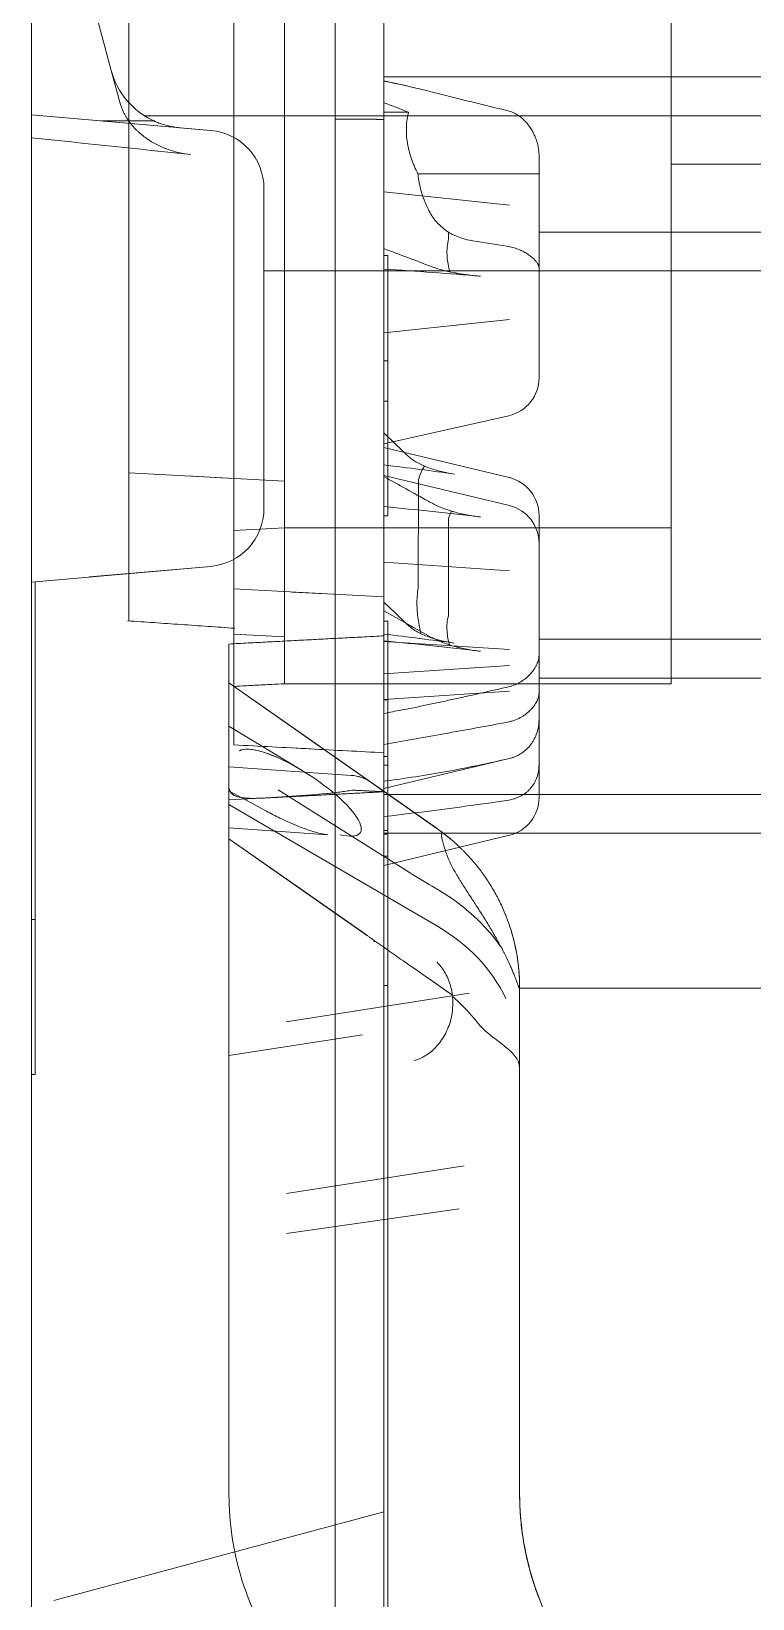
# Model space of a CAD drawing. Header units: millimetres. Extents: x 5204 to 8741, y -837 to 6136.
# Drawn here: x 6608.2 to 6645.5, y 1893.6 to 1974.4 of the extents above; entities that cross this region are included whole.
import ezdxf
from ezdxf.lldxf.tags import DXFTag

# ---------------------------------------------------------------- set-up
doc = ezdxf.new("R2010")
doc.units = ezdxf.units.MM
doc.layers.add('20', color=7, linetype='Continuous', true_color=0xffffff)
tags = doc.linetypes.add('DASHED', pattern=[25.72, 12.86, -12.86]).pattern_tags.tags
tags[6:7] = [DXFTag(74, 4), DXFTag(75, 0), DXFTag(340, '0'), DXFTag(46, 0.0), DXFTag(50, 0.0), DXFTag(44, 0.0), DXFTag(45, 0.0)]
tags[4:5] = [DXFTag(74, 4), DXFTag(75, 0), DXFTag(340, '0'), DXFTag(46, 0.0), DXFTag(50, 0.0), DXFTag(44, 0.0), DXFTag(45, 0.0)]

msp = doc.modelspace()

# ---------------------------------------------------------------- linework, layer by layer
at = {"layer": '20', "color": 0, "linetype": 'DASHED', "lineweight": 13}
for p, q in [((6621.309, 1943.294), (6621.309, 2072.762)), ((6641.244, 1943.294), (6641.244, 2072.762)), ((6626.434, 1971.608), (6626.434, 1984.25)), ((6618.696, 1940.069), (6618.696, 1982.053)), ((6613.269, 1980.484), (6613.269, 1951.606)), ((6612.369, 1972.359), (6610.294, 1980.103)), ((6623.922, 1853.028), (6623.922, 1977.271)), ((6612.806, 1970.73), (6612.369, 1972.359)), ((6678.244, 1972.028), (6626.434, 1972.028)), ((6627.607, 1971.563), (6626.434, 1971.828)), ((6626.434, 1969.838), (6626.434, 1971.608)), ((6608.244, 1970.078), (6617.505, 1969.268)), ((6617.506, 1969.268), (6611.232, 1969.816)), ((6611.862, 1969.761), (6614.559, 1969.761)), ((6678.244, 1970.028), (6614.08, 1970.028)), ((6624.38, 1969.84), (6625.976, 1969.84)), ((6626.332, 1969.838), (6626.434, 1969.838)), ((6627.707, 1970.209), (6626.434, 1970.209)), ((6626.434, 1853.028), (6626.434, 1969.838)), ((6615.883, 1969.409), (6617.506, 1969.268)), ((6634.434, 1967.97), (6634.434, 1964.928)), ((6634.434, 1967.028), (6634.434, 1967.97)), ((6641.244, 1967.528), (6667.244, 1967.528)), ((6623.922, 1966.861), (6623.922, 1856.029)), ((6626.434, 1966.843), (6626.434, 1856.029)), ((6628.19, 1967.028), (6634.434, 1967.028)), ((6634.434, 1962.21), (6634.434, 1967.028)), ((6620.244, 1965.283), (6620.244, 1966.279)), ((6626.434, 1966.093), (6632.908, 1965.411)), ((6620.244, 1950.773), (6620.244, 1965.283)), ((6620.244, 1950.773), (6620.244, 1965.283)), ((6629.766, 1964.023), (6629.767, 1963.679)), ((6634.434, 1964.028), (6667.243, 1964.028)), ((6626.634, 1962.826), (6626.634, 1962.37)), ((6620.244, 1962.028), (6678.244, 1962.028)), ((6626.634, 1962.37), (6626.634, 1955.744)), ((6634.434, 1962.393), (6634.434, 1957.805)), ((6634.434, 1960.01), (6634.434, 1962.21)), ((6634.434, 1956.63), (6634.434, 1960.01)), ((6634.434, 1956.63), (6634.434, 1960.003)), ((6626.434, 1958.838), (6632.908, 1959.52)), ((6626.634, 1957.388), (6626.434, 1957.388)), ((6634.434, 1956.63), (6634.434, 1956.509)), ((6626.634, 1955.744), (6626.634, 1955.308)), ((6626.634, 1949.388), (6626.634, 1955.308)), ((6626.434, 1953.103), (6632.875, 1954.558)), ((6632.901, 1951.362), (6626.434, 1952.914)), ((6613.269, 1951.101), (6613.269, 1951.606)), ((6613.269, 1951.606), (6621.309, 1951.185)), ((6613.269, 1951.101), (6613.269, 1944.314)), ((6618.313, 1951.342), (6616.265, 1951.449)), ((6632.903, 1949.923), (6626.434, 1951.481)), ((6628.208, 1945.693), (6628.209, 1951.197)), ((6620.244, 1949.777), (6620.244, 1950.773)), ((6618.696, 1948.636), (6621.309, 1948.773)), ((6621.309, 1948.773), (6618.696, 1948.636)), ((6618.696, 1948.636), (6621.309, 1948.773)), ((6621.309, 1948.773), (6641.244, 1948.773)), ((6624.309, 1948.773), (6638.243, 1948.773)), ((6626.634, 1949.388), (6626.434, 1949.388)), ((6629.764, 1949.253), (6629.763, 1944.258)), ((6634.434, 1949.417), (6634.434, 1949.162)), ((6634.434, 1946.774), (6634.434, 1949.162)), ((6634.434, 1948.41), (6634.434, 1944.151)), ((6634.434, 1947.711), (6634.434, 1942.776)), ((6617.505, 1946.788), (6608.244, 1945.978)), ((6611.232, 1946.24), (6617.506, 1946.788)), ((6626.434, 1946.996), (6632.915, 1946.558)), ((6634.434, 1944.093), (6634.434, 1946.774)), ((6608.444, 1945.996), (6608.444, 1928.581)), ((6626.434, 1945.216), (6618.696, 1945.621)), ((6623.438, 1945.373), (6621.692, 1945.464)), ((6626.634, 1936.536), (6626.634, 1943.974)), ((6634.434, 1939.834), (6634.434, 1944.093)), ((6621.309, 1943.145), (6618.696, 1943.282)), ((6621.309, 1943.145), (6618.696, 1943.282)), ((6678.244, 1943.028), (6634.434, 1943.028)), ((6626.434, 1942.915), (6632.915, 1942.497)), ((6618.434, 1936.162), (6618.434, 1942.011)), ((6632.915, 1941.683), (6626.434, 1941.244)), ((6618.434, 1940.783), (6620.47, 1939.358)), ((6620.47, 1939.358), (6618.434, 1940.783)), ((6618.434, 1940.783), (6620.47, 1939.358)), ((6620.47, 1939.358), (6618.434, 1940.783)), ((6618.434, 1940.783), (6620.47, 1939.358)), ((6620.47, 1939.358), (6618.434, 1940.783)), ((6618.434, 1940.783), (6620.47, 1939.358)), ((6620.47, 1939.358), (6618.434, 1940.783)), ((6629.17, 1933.266), (6618.434, 1940.783)), ((6629.17, 1933.266), (6618.434, 1940.783)), ((6618.696, 1940.596), (6621.309, 1940.733)), ((6621.309, 1940.733), (6641.244, 1940.733)), ((6624.309, 1940.733), (6638.243, 1940.733)), ((6678.244, 1941.028), (6634.434, 1941.028)), ((6626.434, 1939.925), (6632.915, 1940.343)), ((6634.434, 1940.075), (6634.434, 1935.846)), ((6634.434, 1938.884), (6634.434, 1939.834)), ((6620.47, 1939.358), (6625.762, 1935.652)), ((6620.47, 1939.358), (6625.762, 1935.652)), ((6620.47, 1939.358), (6625.762, 1935.652)), ((6620.47, 1939.358), (6625.762, 1935.652)), ((6620.892, 1939.062), (6629.173, 1933.264)), ((6618.434, 1938.549), (6622.22, 1936.258)), ((6634.434, 1938.884), (6634.434, 1936.579)), ((6621.692, 1937.424), (6623.438, 1937.333)), ((6623.438, 1937.333), (6621.692, 1937.424)), ((6626.434, 1935.326), (6632.901, 1936.878)), ((6634.434, 1935.129), (6634.434, 1936.579)), ((6634.434, 1936.571), (6634.434, 1935.129)), ((6618.434, 1936.451), (6624.751, 1936.009)), ((6618.434, 1936.162), (6618.434, 1936.137)), ((6626.634, 1936.536), (6626.434, 1936.536)), ((6626.634, 1853.028), (6626.634, 1936.536)), ((6620.371, 1934.166), (6618.434, 1935.216)), ((6618.434, 1934.906), (6618.434, 1935.216)), ((6620.974, 1935.265), (6627.747, 1931.005)), ((6623.469, 1935.007), (6621.399, 1934.899)), ((6623.469, 1935.007), (6626.434, 1935.163)), ((6626.434, 1935.028), (6678.244, 1935.028)), ((6634.434, 1935.129), (6634.434, 1934.861)), ((6618.434, 1934.743), (6618.434, 1934.926)), ((6618.434, 1934.743), (6621.399, 1934.899)), ((6618.434, 1898.966), (6618.434, 1934.743)), ((6629.17, 1928.243), (6618.434, 1934.498)), ((6618.434, 1933.306), (6623.548, 1932.948)), ((6618.434, 1932.744), (6622.107, 1930.172)), ((6625.591, 1927.732), (6618.434, 1932.744)), ((6626.634, 1933.17), (6626.434, 1933.17)), ((6626.434, 1933.028), (6629.467, 1933.028)), ((6626.434, 1931.359), (6632.903, 1932.917)), ((6629.185, 1933.255), (6629.173, 1933.264)), ((6678.244, 1933.028), (6629.467, 1933.028)), ((6618.434, 1898.966), (6618.434, 1932.445)), ((6618.434, 1931.743), (6618.434, 1898.966)), ((6626.434, 1892.33), (6626.434, 1932.162)), ((6626.434, 1932.162), (6626.434, 1892.33)), ((6626.634, 1931.849), (6626.434, 1931.849)), ((6625.595, 1927.729), (6622.106, 1930.172)), ((6630.827, 1924.783), (6621.398, 1923.297)), ((6626.634, 1925.17), (6626.434, 1925.17)), ((6633.418, 1925.028), (6678.244, 1925.028)), ((6633.434, 1919.056), (6633.434, 1925.07)), ((6625.329, 1922.621), (6618.434, 1921.556)), ((6633.434, 1920.922), (6633.434, 1920.419)), ((6633.434, 1920.419), (6633.434, 1911.027)), ((6633.434, 1919.056), (6633.434, 1900.267)), ((6621.399, 1914.454), (6630.564, 1915.874)), ((6621.404, 1912.377), (6630.314, 1913.654)), ((6633.434, 1911.027), (6633.434, 1898.923)), ((6633.434, 1898.931), (6633.434, 1900.267)), ((6609.4, 1893.464), (6626.434, 1898.028))]:
    msp.add_line(p, q, dxfattribs=at)
at = {"layer": '20', "color": 0, "linetype": 'Continuous', "lineweight": 18}
for p, q in [((6608.244, 1979.658), (6608.244, 1928.581)), ((6608.244, 1928.581), (6608.244, 1920.581)), ((6608.444, 1928.581), (6608.244, 1928.581)), ((6608.444, 1920.581), (6608.444, 1928.581)), ((6608.244, 1920.581), (6608.444, 1920.581)), ((6608.244, 1920.581), (6608.244, 1888.028))]:
    msp.add_line(p, q, dxfattribs=at)
at = {"layer": '20', "color": 0, "linetype": 'DASHED', "lineweight": 13}
for centre, radius, start, end in [((6616.233, 1973.394), 4, 195, 245.26102), ((6617.244, 1966.279), 3, 0, 85), ((6632.434, 1956.509), 2, 282.95158, 0), ((6632.434, 1949.417), 2, 0, 76.41191), ((6617.244, 1949.777), 3, 275, 0), ((6632.434, 1947.979), 2, 0, 76.4061), ((6632.434, 1938.823), 2, 283.52288, 300.57663), ((6632.434, 1934.861), 2, 283.5902, 0), ((6633.434, 1898.966), 15, 180, 208)]:
    msp.add_arc(centre, radius, start, end, dxfattribs=at)
at = {"layer": '20', "color": 0, "linetype": 'DASHED', "lineweight": 13, "extrusion": (0, 1.27484e-06, 1)}
for start, end in [(55, 86.37674), (55, 86.07901), (55, 86.07915), (55.00023, 86.07918)]:
    msp.add_arc((6624.615, 1934.014, 0.003), 2, start, end, dxfattribs=at)
at = {"layer": '20', "color": 0, "linetype": 'DASHED', "lineweight": 13}
for centre, major_axis, ratio, start_param, end_param in [((6574.349, 1969.028), (-167.774, 16.906), 0.019737, 4.460571, 4.510951), ((6643.055, 1966.028), (-22.684, 1.406), 0.165076, 1.021957, 1.111048), ((6623.248, 1964.001), (-23.037, -1.352), 0.06008, 1.706023, 1.714794), ((6623.249, 1960.93), (-23.035, 1.352), 0.060074, 4.353424, 4.577178), ((6623.247, 1956.484), (-23.042, -1.352), 0.06009, 1.706049, 1.714819), ((6617.577, 1950.926), (-23.034, 1.94), 0.085566, 4.146555, 4.324935), ((6623.249, 1948.134), (-23.034, 1.985), 0.087479, 4.357604, 4.581189), ((6623.25, 1945.653), (-23.03, -1.94), 0.08555, 1.702301, 1.711074), ((6617.577, 1942.203), (-23.034, 1.94), 0.085566, 4.146632, 4.324935), ((6623.249, 1941.206), (-23.034, 1.985), 0.087479, 4.357691, 4.581189), ((6623.252, 1941.633), (-23.024, -1.984), 0.087441, 1.701933, 1.710709), ((6636.65, 1939.028), (-22.683, -3.515), 0.084201, 5.122102, 5.16647), ((6622.052, 1935.116), (-3.162, 2.065), 0.279923, 4.840864, 6.16324), ((6622.052, 1935.116), (-3.162, 2.065), 0.279923, 2.470981, 6.163241), ((6634.884, 1937.028), (-22.683, -3.49), 0.086139, 4.936916, 5.080839), ((6623.247, 1938.676), (-23.039, -1.94), 0.085581, 1.702353, 1.711123), ((6634.884, 1937.028), (-22.683, -3.49), 0.086139, 1.175839, 1.464707), ((6623.248, 1934.706), (-23.037, -1.985), 0.087488, 1.702012, 1.710784), ((6632.425, 1934.108), (-13.119, 7.215), 0.337266, 1.396036, 1.502449), ((6623.434, 1921.427), (10, 0), 0.832116, 0.379, 0.959931)]:
    msp.add_ellipse(centre, major_axis=major_axis, ratio=ratio, start_param=start_param, end_param=end_param, dxfattribs=at)
for points, knots in [([(6632.819, 1970.281), (6632.542, 1970.348), (6632.266, 1970.414), (6631.716, 1970.549), (6631.443, 1970.616), (6630.898, 1970.751), (6630.627, 1970.819), (6630.089, 1970.955), (6629.821, 1971.022), (6629.288, 1971.156), (6629.023, 1971.223), (6628.497, 1971.353), (6628.236, 1971.416), (6627.716, 1971.539), (6627.458, 1971.598), (6626.944, 1971.708), (6626.689, 1971.76), (6626.434, 1971.806)], [0, 0, 0, 0, 0.125, 0.125, 0.25, 0.25, 0.375, 0.375, 0.5, 0.5, 0.625, 0.625, 0.75, 0.75, 0.875, 0.875, 1, 1, 1, 1]), ([(6616.475, 1968.022), (6616.257, 1968.046), (6616.044, 1968.082), (6615.627, 1968.18), (6615.423, 1968.241), (6615.174, 1968.334), (6615.125, 1968.353), (6615.051, 1968.384), (6615.026, 1968.394), (6614.978, 1968.415), (6614.857, 1968.468), (6614.74, 1968.525), (6614.465, 1968.671), (6614.292, 1968.778), (6614.047, 1968.957), (6613.967, 1969.019), (6613.871, 1969.1), (6613.852, 1969.116), (6613.814, 1969.149), (6613.759, 1969.199), (6613.705, 1969.251), (6613.53, 1969.424), (6613.404, 1969.57), (6613.236, 1969.801), (6613.184, 1969.88), (6613.111, 1970.001), (6613.087, 1970.042), (6613.042, 1970.125), (6613.021, 1970.167), (6612.918, 1970.379), (6612.853, 1970.552), (6612.806, 1970.73)], [0, 0, 0, 0, 0.125, 0.125, 0.25, 0.25, 0.28125, 0.28125, 0.296875, 0.296875, 0.3125, 0.375, 0.375, 0.5, 0.5, 0.5625, 0.5625, 0.578125, 0.578125, 0.59375, 0.625, 0.625, 0.75, 0.75, 0.8125, 0.8125, 0.84375, 0.84375, 0.875, 0.875, 1, 1, 1, 1]), ([(6614.459, 1969.809), (6614.436, 1969.82), (6614.414, 1969.832), (6614.344, 1969.868), (6614.3, 1969.892), (6614.243, 1969.924), (6614.226, 1969.934), (6614.193, 1969.953), (6614.178, 1969.962), (6614.138, 1969.986), (6614.117, 1969.999), (6614.087, 1970.018), (6614.078, 1970.024), (6614.073, 1970.027), (6614.073, 1970.028), (6614.072, 1970.028), (6614.072, 1970.028), (6614.072, 1970.028)], [0, 0, 0, 0, 0.088846, 0.088846, 0.299133, 0.299133, 0.404276, 0.404276, 0.509419, 0.509419, 0.719706, 0.719706, 0.929993, 0.929993, 0.982565, 0.982565, 1, 1, 1, 1]), ([(6614.467, 1969.805), (6614.473, 1969.802), (6614.479, 1969.799), (6614.5, 1969.789), (6614.543, 1969.768), (6614.589, 1969.747), (6614.684, 1969.705), (6614.753, 1969.677), (6614.845, 1969.642), (6614.864, 1969.636), (6614.902, 1969.622), (6614.922, 1969.615), (6614.981, 1969.595), (6615.021, 1969.582), (6615.145, 1969.544), (6615.23, 1969.521), (6615.363, 1969.49), (6615.409, 1969.48), (6615.501, 1969.461), (6615.548, 1969.453), (6615.69, 1969.43), (6615.786, 1969.418), (6615.884, 1969.409)], [0, 0, 0, 0, 0.019232, 0.019232, 0.061874, 0.147158, 0.147158, 0.317726, 0.317726, 0.360368, 0.360368, 0.403011, 0.403011, 0.488295, 0.488295, 0.658863, 0.658863, 0.744147, 0.744147, 0.829432, 0.829432, 1, 1, 1, 1]), ([(6624.38, 1969.84), (6624.349, 1969.84), (6624.318, 1969.84), (6624.274, 1969.84), (6624.259, 1969.84), (6624.23, 1969.84), (6624.216, 1969.84), (6624.174, 1969.841), (6624.147, 1969.841), (6624.11, 1969.842), (6624.098, 1969.842), (6624.075, 1969.843), (6624.064, 1969.843), (6624.033, 1969.844), (6624.014, 1969.845), (6623.989, 1969.847), (6623.982, 1969.848), (6623.968, 1969.849), (6623.961, 1969.85), (6623.945, 1969.852), (6623.936, 1969.854), (6623.928, 1969.857), (6623.925, 1969.858), (6623.922, 1969.86), (6623.922, 1969.861), (6623.922, 1969.862)], [0, 0, 0, 0, 0.125, 0.125, 0.1875, 0.1875, 0.25, 0.25, 0.375, 0.375, 0.4375, 0.4375, 0.5, 0.5, 0.625, 0.625, 0.6875, 0.6875, 0.75, 0.75, 0.875, 0.875, 0.9375, 0.9375, 1, 1, 1, 1]), ([(6626.434, 1969.843), (6626.434, 1969.842), (6626.431, 1969.841), (6626.423, 1969.84), (6626.419, 1969.84), (6626.411, 1969.839), (6626.406, 1969.839), (6626.389, 1969.838), (6626.375, 1969.838), (6626.35, 1969.838), (6626.342, 1969.838), (6626.323, 1969.838), (6626.313, 1969.838), (6626.281, 1969.838), (6626.259, 1969.838), (6626.221, 1969.839), (6626.208, 1969.839), (6626.182, 1969.839), (6626.168, 1969.839), (6626.127, 1969.839), (6626.098, 1969.839), (6626.053, 1969.84), (6626.038, 1969.84), (6626.007, 1969.84), (6625.992, 1969.84), (6625.976, 1969.84)], [0, 0, 0, 0, 0.125, 0.125, 0.1875, 0.1875, 0.25, 0.25, 0.375, 0.375, 0.4375, 0.4375, 0.5, 0.5, 0.625, 0.625, 0.6875, 0.6875, 0.75, 0.75, 0.875, 0.875, 0.9375, 0.9375, 1, 1, 1, 1]), ([(6627.707, 1970.209), (6627.674, 1970.092), (6627.648, 1969.97), (6627.61, 1969.72), (6627.597, 1969.59), (6627.591, 1969.423), (6627.59, 1969.389), (6627.589, 1969.321), (6627.589, 1969.287), (6627.59, 1969.185), (6627.593, 1969.116), (6627.606, 1968.91), (6627.621, 1968.772), (6627.655, 1968.564), (6627.668, 1968.494), (6627.69, 1968.389), (6627.698, 1968.354), (6627.714, 1968.284), (6627.722, 1968.249), (6627.766, 1968.076), (6627.807, 1967.94), (6627.877, 1967.738), (6627.902, 1967.671), (6627.953, 1967.539), (6627.98, 1967.473), (6628.065, 1967.277), (6628.126, 1967.151), (6628.19, 1967.028)], [0, 0, 0, 0, 0.125, 0.125, 0.25, 0.25, 0.28125, 0.28125, 0.3125, 0.3125, 0.375, 0.375, 0.5, 0.5, 0.5625, 0.5625, 0.59375, 0.59375, 0.625, 0.625, 0.75, 0.75, 0.8125, 0.8125, 0.875, 0.875, 1, 1, 1, 1]), ([(6633.721, 1969.74), (6633.661, 1969.804), (6633.598, 1969.865), (6633.463, 1969.976), (6633.392, 1970.028), (6633.279, 1970.097), (6633.24, 1970.119), (6633.16, 1970.16), (6633.119, 1970.179), (6632.995, 1970.231), (6632.909, 1970.26), (6632.819, 1970.281)], [0, 0, 0, 0, 0.25, 0.25, 0.5, 0.5, 0.625, 0.625, 0.75, 0.75, 1, 1, 1, 1]), ([(6634.434, 1967.97), (6634.434, 1968.054), (6634.43, 1968.137), (6634.412, 1968.302), (6634.399, 1968.383), (6634.365, 1968.545), (6634.344, 1968.624), (6634.294, 1968.783), (6634.266, 1968.86), (6634.204, 1969.01), (6634.169, 1969.083), (6634.095, 1969.225), (6634.054, 1969.295), (6633.968, 1969.43), (6633.922, 1969.495), (6633.825, 1969.621), (6633.775, 1969.682), (6633.721, 1969.74)], [0, 0, 0, 0, 0.125, 0.125, 0.25, 0.25, 0.375, 0.375, 0.5, 0.5, 0.625, 0.625, 0.75, 0.75, 0.875, 0.875, 1, 1, 1, 1]), ([(6628.19, 1967.028), (6628.196, 1966.95), (6628.205, 1966.872), (6628.221, 1966.754), (6628.227, 1966.714), (6628.24, 1966.635), (6628.248, 1966.595), (6628.286, 1966.397), (6628.325, 1966.24), (6628.393, 1966.008), (6628.418, 1965.931), (6628.458, 1965.817), (6628.472, 1965.778), (6628.5, 1965.702), (6628.515, 1965.664), (6628.59, 1965.476), (6628.655, 1965.329), (6628.726, 1965.187)], [0, 0, 0, 0, 0.125, 0.125, 0.1875, 0.1875, 0.25, 0.25, 0.5, 0.5, 0.625, 0.625, 0.6875, 0.6875, 0.75, 0.75, 1, 1, 1, 1]), ([(6631.023, 1963.567), (6630.898, 1963.588), (6630.777, 1963.613), (6630.538, 1963.676), (6630.421, 1963.714), (6630.249, 1963.779), (6630.192, 1963.802), (6630.108, 1963.839), (6630.08, 1963.852), (6630.025, 1963.879), (6629.998, 1963.892), (6629.862, 1963.962), (6629.759, 1964.024), (6629.562, 1964.16), (6629.468, 1964.234), (6629.334, 1964.355), (6629.29, 1964.397), (6629.227, 1964.462), (6629.206, 1964.484), (6629.165, 1964.529), (6629.065, 1964.643), (6628.975, 1964.765), (6628.842, 1964.969), (6628.782, 1965.075), (6628.726, 1965.187)], [0, 0, 0, 0, 0.125, 0.125, 0.25, 0.25, 0.3125, 0.3125, 0.34375, 0.34375, 0.375, 0.375, 0.5, 0.5, 0.625, 0.625, 0.6875, 0.6875, 0.71875, 0.71875, 0.75, 0.875, 0.875, 1, 1, 1, 1]), ([(6629.837, 1961.972), (6629.828, 1962.005), (6629.818, 1962.037), (6629.774, 1962.201), (6629.746, 1962.335), (6629.705, 1962.598), (6629.693, 1962.727), (6629.683, 1962.984), (6629.686, 1963.112), (6629.709, 1963.389), (6629.733, 1963.538), (6629.767, 1963.679)], [0, 0, 0, 0, 0.054818, 0.054818, 0.276455, 0.276455, 0.498092, 0.498092, 0.719728, 0.719728, 1, 1, 1, 1]), ([(6632.782, 1963.296), (6632.884, 1963.282), (6632.983, 1963.261), (6633.176, 1963.208), (6633.27, 1963.177), (6633.36, 1963.141)], [0, 0, 0, 0, 0.5, 0.5, 1, 1, 1, 1]), ([(6633.36, 1963.141), (6633.442, 1963.109), (6633.52, 1963.074), (6633.667, 1962.999), (6633.736, 1962.959), (6633.835, 1962.896), (6633.867, 1962.875), (6633.929, 1962.832), (6633.958, 1962.811), (6634.043, 1962.745), (6634.095, 1962.702), (6634.165, 1962.637), (6634.187, 1962.616), (6634.229, 1962.573), (6634.248, 1962.552), (6634.303, 1962.489), (6634.334, 1962.448), (6634.383, 1962.372), (6634.402, 1962.336), (6634.418, 1962.294), (6634.421, 1962.286), (6634.426, 1962.27), (6634.428, 1962.262), (6634.433, 1962.238), (6634.434, 1962.224), (6634.434, 1962.21)], [0, 0, 0, 0, 0.125, 0.125, 0.25, 0.25, 0.3125, 0.3125, 0.375, 0.375, 0.5, 0.5, 0.5625, 0.5625, 0.625, 0.625, 0.75, 0.75, 0.875, 0.875, 0.90625, 0.90625, 0.9375, 0.9375, 1, 1, 1, 1]), ([(6628.892, 1962.243), (6628.975, 1962.211), (6629.061, 1962.181), (6629.241, 1962.124), (6629.333, 1962.097), (6629.621, 1962.019), (6629.825, 1961.972), (6630.095, 1961.921), (6630.149, 1961.911), (6630.259, 1961.892), (6630.426, 1961.864), (6630.596, 1961.839), (6630.94, 1961.794), (6631.176, 1961.77), (6631.417, 1961.75)], [0, 0, 0, 0, 0.125, 0.125, 0.25, 0.25, 0.5, 0.5, 0.5625, 0.5625, 0.625, 0.75, 0.75, 1, 1, 1, 1]), ([(6627.651, 1952.498), (6627.543, 1952.602), (6627.434, 1952.706), (6627.029, 1953.095), (6626.732, 1953.38), (6626.434, 1953.665)], [0, 0, 0, 0, 0.266848, 0.266848, 1, 1, 1, 1]), ([(6627.651, 1952.498), (6627.712, 1952.44), (6627.779, 1952.384), (6627.925, 1952.276), (6628.003, 1952.225), (6628.172, 1952.126), (6628.261, 1952.078), (6628.38, 1952.022), (6628.404, 1952.01), (6628.453, 1951.988), (6628.478, 1951.977), (6628.554, 1951.945), (6628.605, 1951.924), (6628.761, 1951.864), (6628.868, 1951.826), (6629.091, 1951.756), (6629.206, 1951.724), (6629.383, 1951.679), (6629.443, 1951.665), (6629.564, 1951.638), (6629.626, 1951.625), (6629.812, 1951.589), (6629.938, 1951.568), (6630.067, 1951.55)], [0, 0, 0, 0, 0.125, 0.125, 0.25, 0.25, 0.375, 0.375, 0.40625, 0.40625, 0.4375, 0.4375, 0.5, 0.5, 0.625, 0.625, 0.75, 0.75, 0.8125, 0.8125, 0.875, 0.875, 1, 1, 1, 1]), ([(6628.529, 1951.955), (6628.505, 1951.926), (6628.482, 1951.894), (6628.377, 1951.733), (6628.308, 1951.576), (6628.239, 1951.331), (6628.223, 1951.265), (6628.209, 1951.197)], [0, 0, 0, 0, 0.170597, 0.170597, 0.79234, 0.79234, 1, 1, 1, 1]), ([(6628.888, 1950.055), (6628.834, 1950.085), (6628.78, 1950.114), (6627.962, 1950.568), (6627.198, 1950.992), (6626.434, 1951.416)], [0, 0, 0, 0, 0.065701, 0.065701, 1, 1, 1, 1]), ([(6631.413, 1949.334), (6631.172, 1949.363), (6630.937, 1949.399), (6630.479, 1949.486), (6630.256, 1949.537), (6629.986, 1949.613), (6629.933, 1949.628), (6629.827, 1949.661), (6629.671, 1949.71), (6629.522, 1949.765), (6629.234, 1949.879), (6629.054, 1949.962), (6628.888, 1950.055)], [0, 0, 0, 0, 0.25, 0.25, 0.5, 0.5, 0.5625, 0.5625, 0.625, 0.75, 0.75, 1, 1, 1, 1]), ([(6629.764, 1949.253), (6629.804, 1949.391), (6629.859, 1949.516), (6629.926, 1949.626), (6629.928, 1949.628), (6629.929, 1949.63)], [0, 0, 0, 0, 0.984399, 0.984399, 1, 1, 1, 1]), ([(6628.208, 1945.693), (6628.179, 1945.544), (6628.158, 1945.384), (6628.139, 1945.095), (6628.135, 1944.973), (6628.137, 1944.723), (6628.142, 1944.595), (6628.162, 1944.333), (6628.176, 1944.199), (6628.214, 1943.924), (6628.238, 1943.783), (6628.286, 1943.535), (6628.31, 1943.427), (6628.336, 1943.319)], [0, 0, 0, 0, 0.239528, 0.239528, 0.398803, 0.398803, 0.558077, 0.558077, 0.717352, 0.717352, 0.876627, 0.876627, 1, 1, 1, 1]), ([(6613.269, 1944.71), (6613.269, 1944.662), (6613.269, 1944.616), (6613.269, 1944.561), (6613.269, 1944.55), (6613.269, 1944.54)], [0, 0, 0, 0, 0.804668, 0.804668, 1, 1, 1, 1]), ([(6627.649, 1943.775), (6627.517, 1943.903), (6627.384, 1944.03), (6626.979, 1944.419), (6626.706, 1944.68), (6626.434, 1944.941)], [0, 0, 0, 0, 0.328052, 0.328052, 1, 1, 1, 1]), ([(6613.269, 1943.976), (6613.269, 1943.976), (6613.269, 1943.977), (6613.269, 1943.982), (6613.269, 1943.998), (6613.269, 1944.032), (6613.269, 1944.039), (6613.269, 1944.056), (6613.269, 1944.064), (6613.269, 1944.093), (6613.269, 1944.114), (6613.269, 1944.187), (6613.269, 1944.245), (6613.269, 1944.314)], [0, 0, 0, 0, 0.065013, 0.065013, 0.376675, 0.376675, 0.454591, 0.454591, 0.532507, 0.532507, 0.688338, 0.688338, 1, 1, 1, 1]), ([(6629.815, 1942.736), (6629.81, 1942.756), (6629.804, 1942.775), (6629.765, 1942.92), (6629.738, 1943.047), (6629.699, 1943.291), (6629.688, 1943.41), (6629.679, 1943.642), (6629.682, 1943.757), (6629.705, 1944.005), (6629.729, 1944.136), (6629.763, 1944.258)], [0, 0, 0, 0, 0.03535, 0.03535, 0.260411, 0.260411, 0.485471, 0.485471, 0.710532, 0.710532, 1, 1, 1, 1]), ([(6621.309, 1940.733), (6621.309, 1940.733), (6621.309, 1940.791), (6621.309, 1940.963), (6621.309, 1941.035), (6621.309, 1941.204), (6621.309, 1941.302), (6621.309, 1941.523), (6621.309, 1941.646), (6621.309, 1941.919), (6621.309, 1942.067), (6621.309, 1942.541), (6621.309, 1942.897), (6621.309, 1943.294)], [0, 0, 0, 0, 0.25, 0.25, 0.375, 0.375, 0.5, 0.5, 0.625, 0.625, 0.75, 0.75, 1, 1, 1, 1]), ([(6630.065, 1942.827), (6629.936, 1942.845), (6629.811, 1942.866), (6629.565, 1942.913), (6629.445, 1942.94), (6629.21, 1942.999), (6629.095, 1943.031), (6628.927, 1943.084), (6628.872, 1943.102), (6628.79, 1943.131), (6628.763, 1943.14), (6628.71, 1943.16), (6628.578, 1943.21), (6628.355, 1943.305), (6628.175, 1943.4), (6628.006, 1943.499), (6627.926, 1943.551), (6627.778, 1943.66), (6627.71, 1943.717), (6627.649, 1943.775)], [0, 0, 0, 0, 0.125, 0.125, 0.25, 0.25, 0.375, 0.375, 0.4375, 0.4375, 0.46875, 0.46875, 0.5, 0.625, 0.75, 0.75, 0.875, 0.875, 1, 1, 1, 1]), ([(6628.886, 1943.127), (6628.969, 1943.081), (6629.055, 1943.037), (6629.234, 1942.953), (6629.327, 1942.913), (6629.615, 1942.799), (6629.819, 1942.731), (6630.089, 1942.656), (6630.143, 1942.641), (6630.253, 1942.613), (6630.42, 1942.572), (6630.59, 1942.536), (6630.935, 1942.471), (6631.17, 1942.435), (6631.411, 1942.406)], [0, 0, 0, 0, 0.125, 0.125, 0.25, 0.25, 0.5, 0.5, 0.5625, 0.5625, 0.625, 0.75, 0.75, 1, 1, 1, 1]), ([(6641.244, 1943.294), (6641.244, 1942.897), (6641.244, 1942.541), (6641.244, 1942.067), (6641.244, 1941.919), (6641.244, 1941.646), (6641.244, 1941.523), (6641.244, 1941.302), (6641.244, 1941.204), (6641.244, 1941.035), (6641.244, 1940.963), (6641.244, 1940.791), (6641.244, 1940.733), (6641.244, 1940.733)], [0, 0, 0, 0, 0.250105, 0.250105, 0.375158, 0.375158, 0.500211, 0.500211, 0.625263, 0.625263, 0.750316, 0.750316, 1, 1, 1, 1]), ([(6618.434, 1942.783), (6618.434, 1942.783), (6618.434, 1942.717), (6618.434, 1942.456), (6618.434, 1942.261), (6618.434, 1942.011)], [0, 0, 0, 0, 0.5, 0.5, 1, 1, 1, 1]), ([(6632.872, 1940.579), (6632.985, 1940.605), (6633.093, 1940.64), (6633.25, 1940.705), (6633.301, 1940.729), (6633.377, 1940.767), (6633.401, 1940.78), (6633.451, 1940.808), (6633.475, 1940.822), (6633.595, 1940.895), (6633.684, 1940.959), (6633.809, 1941.063), (6633.848, 1941.098), (6633.906, 1941.153), (6633.925, 1941.172), (6633.962, 1941.21), (6633.98, 1941.229), (6634.067, 1941.325), (6634.129, 1941.404), (6634.209, 1941.524), (6634.234, 1941.564), (6634.269, 1941.625), (6634.28, 1941.645), (6634.301, 1941.686), (6634.311, 1941.706), (6634.358, 1941.808), (6634.386, 1941.887), (6634.424, 1942.04), (6634.434, 1942.114), (6634.434, 1942.186)], [0, 0, 0, 0, 0.125, 0.125, 0.1875, 0.1875, 0.21875, 0.21875, 0.25, 0.25, 0.375, 0.375, 0.4375, 0.4375, 0.46875, 0.46875, 0.5, 0.5, 0.625, 0.625, 0.6875, 0.6875, 0.71875, 0.71875, 0.75, 0.75, 0.875, 0.875, 1, 1, 1, 1]), ([(6618.696, 1940.596), (6619.106, 1940.618), (6619.516, 1940.639), (6620.387, 1940.685), (6620.848, 1940.709), (6621.309, 1940.733)], [0, 0, 0, 0, 0.471005, 0.471005, 1, 1, 1, 1]), ([(6618.696, 1937.581), (6618.696, 1937.581), (6618.696, 1937.595), (6618.696, 1937.651), (6618.696, 1937.692), (6618.696, 1937.802), (6618.696, 1937.87), (6618.696, 1938.035), (6618.696, 1938.13), (6618.696, 1938.345), (6618.696, 1938.464), (6618.696, 1938.66), (6618.696, 1938.763), (6618.696, 1938.873), (6618.696, 1938.947), (6618.696, 1938.985), (6618.696, 1939.179), (6618.696, 1939.508), (6618.696, 1939.875), (6618.696, 1940.069)], [0, 0, 0, 0, 0.125, 0.125, 0.25, 0.25, 0.375, 0.375, 0.5, 0.5, 0.625, 0.625, 0.6875, 0.71875, 0.71875, 0.75, 0.75, 0.875, 1, 1, 1, 1]), ([(6627.343, 1939.38), (6627.807, 1939.469), (6628.27, 1939.562), (6629.194, 1939.755), (6629.655, 1939.854), (6630.576, 1940.057), (6631.036, 1940.16), (6631.954, 1940.369), (6632.413, 1940.474), (6632.872, 1940.579)], [0, 0, 0, 0, 0.25, 0.25, 0.5, 0.5, 0.75, 0.75, 1, 1, 1, 1]), ([(6634.434, 1940.264), (6634.434, 1940.196), (6634.425, 1940.125), (6634.396, 1940.015), (6634.384, 1939.977), (6634.363, 1939.92), (6634.355, 1939.901), (6634.338, 1939.862), (6634.329, 1939.843), (6634.281, 1939.746), (6634.234, 1939.668), (6634.15, 1939.553), (6634.12, 1939.515), (6634.071, 1939.459), (6634.054, 1939.44), (6634.02, 1939.403), (6634.002, 1939.385), (6633.912, 1939.294), (6633.833, 1939.226), (6633.725, 1939.146), (6633.703, 1939.13), (6633.658, 1939.099), (6633.635, 1939.084), (6633.566, 1939.039), (6633.518, 1939.012), (6633.372, 1938.933), (6633.271, 1938.887), (6633.138, 1938.84), (6633.111, 1938.831), (6633.056, 1938.814), (6633.029, 1938.805), (6632.946, 1938.783), (6632.89, 1938.77), (6632.833, 1938.759)], [0, 0, 0, 0, 0.125, 0.125, 0.1875, 0.1875, 0.21875, 0.21875, 0.25, 0.25, 0.375, 0.375, 0.4375, 0.4375, 0.46875, 0.46875, 0.5, 0.5, 0.625, 0.625, 0.65625, 0.65625, 0.6875, 0.6875, 0.75, 0.75, 0.875, 0.875, 0.90625, 0.90625, 0.9375, 0.9375, 1, 1, 1, 1]), ([(6632.833, 1938.759), (6632.286, 1938.656), (6631.738, 1938.553), (6630.641, 1938.351), (6630.091, 1938.252), (6629.541, 1938.156)], [0, 0, 0, 0, 0.5, 0.5, 1, 1, 1, 1]), ([(6634.434, 1938.884), (6634.434, 1938.766), (6634.425, 1938.65), (6634.397, 1938.478), (6634.386, 1938.422), (6634.365, 1938.338), (6634.358, 1938.31), (6634.342, 1938.254), (6634.333, 1938.226), (6634.288, 1938.089), (6634.243, 1937.985), (6634.165, 1937.835), (6634.137, 1937.786), (6634.091, 1937.714), (6634.076, 1937.691), (6634.044, 1937.645), (6634.027, 1937.622), (6633.942, 1937.51), (6633.867, 1937.427), (6633.745, 1937.313), (6633.703, 1937.277), (6633.637, 1937.225), (6633.614, 1937.208), (6633.569, 1937.176), (6633.545, 1937.16), (6633.427, 1937.083), (6633.327, 1937.03), (6633.119, 1936.942), (6633.01, 1936.906), (6632.896, 1936.88)], [0, 0, 0, 0, 0.125, 0.125, 0.1875, 0.1875, 0.21875, 0.21875, 0.25, 0.25, 0.375, 0.375, 0.4375, 0.4375, 0.46875, 0.46875, 0.5, 0.5, 0.625, 0.625, 0.6875, 0.6875, 0.71875, 0.71875, 0.75, 0.75, 0.875, 0.875, 1, 1, 1, 1]), ([(6626.434, 1937.176), (6625.171, 1937.242), (6623.907, 1937.308), (6621.328, 1937.443), (6620.012, 1937.512), (6618.696, 1937.581)], [0, 0, 0, 0, 0.489859, 0.489859, 1, 1, 1, 1]), ([(6632.896, 1936.88), (6632.36, 1936.755), (6631.824, 1936.636), (6630.751, 1936.411), (6630.214, 1936.306), (6629.138, 1936.11), (6628.6, 1936.02), (6627.519, 1935.856), (6626.978, 1935.782), (6626.434, 1935.716)], [0, 0, 0, 0, 0.25, 0.25, 0.5, 0.5, 0.75, 0.75, 1, 1, 1, 1]), ([(6632.782, 1934.715), (6632.899, 1934.732), (6633.013, 1934.758), (6633.178, 1934.808), (6633.233, 1934.827), (6633.313, 1934.859), (6633.339, 1934.87), (6633.392, 1934.893), (6633.418, 1934.906), (6633.546, 1934.969), (6633.642, 1935.028), (6633.776, 1935.128), (6633.82, 1935.164), (6633.882, 1935.22), (6633.902, 1935.239), (6633.942, 1935.279), (6633.961, 1935.3), (6634.055, 1935.403), (6634.121, 1935.493), (6634.207, 1935.637), (6634.233, 1935.686), (6634.269, 1935.763), (6634.28, 1935.789), (6634.302, 1935.842), (6634.312, 1935.869), (6634.36, 1936.003), (6634.388, 1936.114), (6634.411, 1936.257), (6634.415, 1936.286), (6634.422, 1936.344), (6634.425, 1936.373), (6634.432, 1936.461), (6634.434, 1936.52), (6634.434, 1936.579)], [0, 0, 0, 0, 0.125, 0.125, 0.1875, 0.1875, 0.21875, 0.21875, 0.25, 0.25, 0.375, 0.375, 0.4375, 0.4375, 0.46875, 0.46875, 0.5, 0.5, 0.625, 0.625, 0.6875, 0.6875, 0.71875, 0.71875, 0.75, 0.75, 0.875, 0.875, 0.90625, 0.90625, 0.9375, 0.9375, 1, 1, 1, 1]), ([(6618.434, 1934.744), (6618.434, 1934.744), (6618.434, 1934.757), (6618.434, 1934.837), (6618.434, 1934.946), (6618.434, 1935.266), (6618.434, 1935.479), (6618.434, 1935.869), (6618.434, 1936.01), (6618.434, 1936.162)], [0, 0, 0, 0, 0.165294, 0.165294, 0.499815, 0.499815, 0.834337, 0.834337, 1, 1, 1, 1]), ([(6621.399, 1934.913), (6621.291, 1934.906), (6621.079, 1934.891), (6620.773, 1934.87), (6620.576, 1934.857), (6620.383, 1934.846), (6620.288, 1934.84), (6620.102, 1934.832), (6620.013, 1934.828), (6619.84, 1934.824), (6619.757, 1934.822), (6619.597, 1934.823), (6619.444, 1934.826), (6619.303, 1934.836), (6619.202, 1934.846), (6619.17, 1934.85), (6619.107, 1934.859), (6619.076, 1934.864), (6618.988, 1934.881), (6618.88, 1934.907), (6618.787, 1934.942), (6618.724, 1934.972), (6618.694, 1934.988), (6618.666, 1935.006), (6618.648, 1935.018), (6618.64, 1935.024), (6618.563, 1935.081), (6618.515, 1935.141), (6618.45, 1935.281), (6618.434, 1935.36), (6618.434, 1935.45)], [0, 0, 0, 0, 0.0625, 0.125, 0.1875, 0.1875, 0.25, 0.25, 0.3125, 0.3125, 0.375, 0.375, 0.4375, 0.5, 0.5, 0.53125, 0.53125, 0.5625, 0.5625, 0.625, 0.6875, 0.6875, 0.71875, 0.734375, 0.734375, 0.75, 0.75, 0.875, 0.875, 1, 1, 1, 1]), ([(6624.787, 1935.249), (6624.687, 1935.229), (6624.585, 1935.21), (6624.376, 1935.176), (6624.269, 1935.161), (6624.049, 1935.132), (6623.937, 1935.119), (6623.707, 1935.095), (6623.589, 1935.084), (6623.469, 1935.073)], [0, 0, 0, 0, 0.25, 0.25, 0.5, 0.5, 0.75, 0.75, 1, 1, 1, 1]), ([(6626.434, 1935.163), (6626.434, 1935.163), (6626.429, 1935.163), (6626.416, 1935.164), (6626.41, 1935.164), (6626.397, 1935.165), (6626.389, 1935.165), (6626.363, 1935.166), (6626.342, 1935.168), (6626.306, 1935.169), (6626.294, 1935.17), (6626.267, 1935.172), (6626.253, 1935.172), (6626.209, 1935.175), (6626.178, 1935.176), (6626.113, 1935.18), (6626.079, 1935.181), (6625.973, 1935.187), (6625.897, 1935.191), (6625.779, 1935.197), (6625.738, 1935.199), (6625.657, 1935.203), (6625.615, 1935.206), (6625.49, 1935.212), (6625.405, 1935.217), (6625.232, 1935.226), (6625.145, 1935.23), (6624.967, 1935.24), (6624.877, 1935.244), (6624.787, 1935.249)], [0, 0, 0, 0, 0.0625, 0.0625, 0.09375, 0.09375, 0.125, 0.125, 0.1875, 0.1875, 0.21875, 0.21875, 0.25, 0.25, 0.3125, 0.3125, 0.375, 0.375, 0.5, 0.5, 0.5625, 0.5625, 0.625, 0.625, 0.75, 0.75, 0.875, 0.875, 1, 1, 1, 1]), ([(6623.548, 1932.948), (6623.546, 1932.948), (6623.502, 1932.95), (6623.234, 1932.987), (6622.739, 1933.116), (6621.988, 1933.382), (6621.171, 1933.747), (6620.607, 1934.038), (6620.371, 1934.166)], [0, 0, 0, 0, 0.008855, 0.138965, 0.312324, 0.535663, 0.808563, 1, 1, 1, 1]), ([(6629.856, 1932.74), (6629.856, 1932.74), (6629.856, 1932.74), (6629.636, 1932.924), (6629.408, 1933.1), (6629.17, 1933.266)], [0, 0, 0, 0, 0.00025, 0.00025, 1, 1, 1, 1]), ([(6629.464, 1933.028), (6629.449, 1933.028), (6629.438, 1933.022), (6629.423, 1933.003), (6629.419, 1932.993), (6629.414, 1932.975), (6629.413, 1932.968), (6629.411, 1932.954), (6629.41, 1932.946), (6629.408, 1932.903), (6629.412, 1932.86), (6629.427, 1932.757), (6629.44, 1932.697), (6629.461, 1932.61), (6629.466, 1932.593), (6629.475, 1932.556), (6629.48, 1932.537), (6629.497, 1932.479), (6629.508, 1932.438), (6629.547, 1932.311), (6629.576, 1932.219), (6629.643, 1932.023), (6629.68, 1931.918), (6629.721, 1931.806)], [0, 0, 0, 0, 0.117273, 0.117273, 0.190833, 0.190833, 0.227614, 0.227614, 0.264394, 0.264394, 0.411515, 0.411515, 0.558636, 0.558636, 0.595417, 0.595417, 0.632197, 0.632197, 0.705758, 0.705758, 0.852879, 0.852879, 1, 1, 1, 1]), ([(6633.434, 1925.165), (6633.434, 1925.197), (6633.433, 1925.272), (6633.43, 1925.368), (6633.428, 1925.435), (6633.427, 1925.449), (6633.426, 1925.477), (6633.426, 1925.491), (6633.424, 1925.536), (6633.422, 1925.566), (6633.417, 1925.662), (6633.413, 1925.73), (6633.402, 1925.875), (6633.396, 1925.952), (6633.38, 1926.115), (6633.371, 1926.201), (6633.357, 1926.314), (6633.354, 1926.337), (6633.348, 1926.383), (6633.339, 1926.453), (6633.329, 1926.524), (6633.307, 1926.669), (6633.274, 1926.868), (6633.232, 1927.078), (6633.197, 1927.239), (6633.185, 1927.294), (6633.166, 1927.377), (6633.159, 1927.405), (6633.146, 1927.46), (6633.111, 1927.6), (6633.073, 1927.741), (6633.007, 1927.967), (6632.937, 1928.195), (6632.857, 1928.426), (6632.803, 1928.571), (6632.792, 1928.6), (6632.77, 1928.658), (6632.737, 1928.745), (6632.702, 1928.83), (6632.632, 1929.002), (6632.583, 1929.115), (6632.481, 1929.338), (6632.427, 1929.449), (6632.345, 1929.614), (6632.317, 1929.668), (6632.26, 1929.777), (6632.231, 1929.831), (6632.143, 1929.991), (6632.083, 1930.096), (6631.9, 1930.403), (6631.773, 1930.599), (6631.609, 1930.835), (6631.576, 1930.881), (6631.526, 1930.95), (6631.509, 1930.973), (6631.476, 1931.019), (6631.392, 1931.132), (6631.24, 1931.327), (6631.105, 1931.491), (6630.97, 1931.649), (6630.902, 1931.726), (6630.767, 1931.875), (6630.7, 1931.946), (6630.599, 1932.05), (6630.566, 1932.085), (6630.5, 1932.151), (6630.467, 1932.184), (6630.37, 1932.279), (6630.306, 1932.34), (6630.183, 1932.454), (6630.123, 1932.509), (6630.008, 1932.611), (6629.952, 1932.659), (6629.887, 1932.715), (6629.874, 1932.725), (6629.848, 1932.747), (6629.811, 1932.778), (6629.776, 1932.807), (6629.709, 1932.861), (6629.669, 1932.893), (6629.617, 1932.934), (6629.601, 1932.947), (6629.58, 1932.964), (6629.573, 1932.969), (6629.56, 1932.979), (6629.554, 1932.984), (6629.548, 1932.988)], [0, 0, 0, 0, 0.03125, 0.0625, 0.0625, 0.070313, 0.070313, 0.078125, 0.078125, 0.09375, 0.09375, 0.125, 0.125, 0.15625, 0.15625, 0.1875, 0.1875, 0.195313, 0.195313, 0.203125, 0.21875, 0.21875, 0.25, 0.28125, 0.28125, 0.296875, 0.296875, 0.304688, 0.304688, 0.3125, 0.34375, 0.34375, 0.375, 0.40625, 0.40625, 0.414063, 0.414063, 0.421875, 0.4375, 0.4375, 0.46875, 0.46875, 0.5, 0.5, 0.515625, 0.515625, 0.53125, 0.53125, 0.5625, 0.5625, 0.625, 0.625, 0.640625, 0.640625, 0.648438, 0.648438, 0.65625, 0.6875, 0.71875, 0.71875, 0.75, 0.75, 0.78125, 0.78125, 0.796875, 0.796875, 0.8125, 0.8125, 0.84375, 0.84375, 0.875, 0.875, 0.90625, 0.90625, 0.914063, 0.914063, 0.921875, 0.9375, 0.9375, 0.96875, 0.96875, 0.984375, 0.984375, 0.992188, 0.992188, 1, 1, 1, 1]), ([(6629.721, 1931.806), (6629.751, 1931.724), (6629.786, 1931.641), (6629.864, 1931.47), (6629.907, 1931.384), (6629.999, 1931.208), (6630.048, 1931.118), (6630.126, 1930.982), (6630.153, 1930.936), (6630.194, 1930.867), (6630.208, 1930.844), (6630.236, 1930.797), (6630.25, 1930.774), (6630.32, 1930.658), (6630.378, 1930.565), (6630.496, 1930.377), (6630.556, 1930.283), (6630.678, 1930.093), (6630.74, 1929.998), (6630.865, 1929.806), (6630.928, 1929.709), (6631.023, 1929.563), (6631.055, 1929.514), (6631.119, 1929.416), (6631.15, 1929.366), (6631.246, 1929.219), (6631.309, 1929.121), (6631.497, 1928.826), (6631.62, 1928.63), (6631.802, 1928.334), (6631.861, 1928.235), (6631.95, 1928.087), (6631.979, 1928.038), (6632.038, 1927.939), (6632.066, 1927.89), (6632.208, 1927.645), (6632.316, 1927.453), (6632.468, 1927.171), (6632.518, 1927.078), (6632.589, 1926.94), (6632.624, 1926.871), (6632.658, 1926.804), (6632.681, 1926.759), (6632.692, 1926.736), (6632.792, 1926.536), (6632.871, 1926.368), (6632.977, 1926.133), (6633.01, 1926.057), (6633.072, 1925.911), (6633.102, 1925.842), (6633.142, 1925.742), (6633.155, 1925.709), (6633.18, 1925.646), (6633.192, 1925.616), (6633.226, 1925.528), (6633.267, 1925.42), (6633.3, 1925.329), (6633.329, 1925.247), (6633.342, 1925.21), (6633.356, 1925.17), (6633.359, 1925.162), (6633.364, 1925.148), (6633.372, 1925.127), (6633.379, 1925.109), (6633.391, 1925.076), (6633.405, 1925.043), (6633.414, 1925.03), (6633.419, 1925.028), (6633.419, 1925.028), (6633.42, 1925.028)], [0, 0, 0, 0, 0.034321, 0.034321, 0.068641, 0.068641, 0.102962, 0.102962, 0.120122, 0.120122, 0.128702, 0.128702, 0.137282, 0.137282, 0.171603, 0.171603, 0.205923, 0.205923, 0.240244, 0.240244, 0.274565, 0.274565, 0.291725, 0.291725, 0.308885, 0.308885, 0.343206, 0.343206, 0.411847, 0.411847, 0.446168, 0.446168, 0.463328, 0.463328, 0.480488, 0.480488, 0.549129, 0.549129, 0.58345, 0.58345, 0.60061, 0.60919, 0.60919, 0.61777, 0.61777, 0.686412, 0.686412, 0.720732, 0.720732, 0.755053, 0.755053, 0.772213, 0.772213, 0.789373, 0.789373, 0.823694, 0.858014, 0.858014, 0.892335, 0.892335, 0.900915, 0.900915, 0.909495, 0.926656, 0.926656, 0.960976, 0.995297, 0.995297, 1, 1, 1, 1]), ([(6632.57, 1927.01), (6632.52, 1927.086), (6632.467, 1927.163), (6632.179, 1927.57), (6631.906, 1927.906), (6631.273, 1928.575), (6630.921, 1928.901), (6630.346, 1929.363), (6630.147, 1929.513), (6629.731, 1929.802), (6629.514, 1929.942), (6629.229, 1930.112), (6629.165, 1930.149), (6629.101, 1930.186)], [0, 0, 0, 0, 0.069024, 0.069024, 0.365321, 0.365321, 0.661619, 0.661619, 0.809767, 0.809767, 0.957916, 0.957916, 1, 1, 1, 1]), ([(6633.07, 1927.747), (6633.093, 1927.666), (6633.114, 1927.586), (6633.157, 1927.416), (6633.178, 1927.327), (6633.197, 1927.239)], [0, 0, 0, 0, 0.467063, 0.467063, 1, 1, 1, 1]), ([(6633.434, 1920.922), (6633.432, 1921.349), (6633.087, 1921.708), (6632.234, 1922.396), (6631.721, 1922.723), (6631.358, 1923.135), (6631.322, 1923.182), (6631.249, 1923.275), (6631.137, 1923.414), (6631.02, 1923.552), (6630.778, 1923.827), (6630.606, 1924.008), (6630.28, 1924.326), (6630.131, 1924.465), (6629.972, 1924.602)], [0, 0, 0, 0, 0.294099, 0.294099, 0.589297, 0.589297, 0.626197, 0.626197, 0.663097, 0.736896, 0.736896, 0.884495, 0.884495, 1, 1, 1, 1]), ([(6633.425, 1925.034), (6633.426, 1925.035), (6633.426, 1925.037), (6633.429, 1925.049), (6633.432, 1925.077), (6633.433, 1925.125), (6633.434, 1925.154)], [0, 0, 0, 0, 0.118739, 0.118739, 0.55937, 1, 1, 1, 1]), ([(6633.434, 1925.165), (6633.434, 1925.15), (6633.434, 1925.127), (6633.434, 1925.105), (6633.434, 1925.093), (6633.434, 1925.09), (6633.434, 1925.082), (6633.434, 1925.078), (6633.434, 1925.075)], [0, 0, 0, 0, 0.5, 0.75, 0.75, 0.875, 0.875, 1, 1, 1, 1]), ([(6633.434, 1925.154), (6633.434, 1925.141), (6633.434, 1925.121), (6633.434, 1925.101), (6633.434, 1925.091), (6633.434, 1925.088), (6633.434, 1925.081), (6633.434, 1925.078), (6633.434, 1925.075)], [0, 0, 0, 0, 0.5, 0.75, 0.75, 0.875, 0.875, 1, 1, 1, 1]), ([(6633.434, 1911.031), (6633.434, 1911.069), (6633.434, 1911.145), (6633.434, 1911.259), (6633.434, 1911.373), (6633.434, 1911.485), (6633.434, 1911.598), (6633.434, 1911.71), (6633.434, 1911.821), (6633.434, 1911.932), (6633.434, 1912.042), (6633.434, 1912.151), (6633.434, 1912.26), (6633.434, 1912.369), (6633.434, 1912.477), (6633.434, 1912.584), (6633.434, 1912.691), (6633.434, 1912.797), (6633.434, 1912.903), (6633.434, 1913.008), (6633.434, 1913.19), (6633.434, 1913.448), (6633.434, 1913.777), (6633.434, 1914.1), (6633.434, 1914.444), (6633.434, 1914.807), (6633.434, 1915.185), (6633.434, 1915.554), (6633.434, 1916.031), (6633.434, 1916.602), (6633.434, 1917.239), (6633.434, 1917.829), (6633.434, 1918.279), (6633.434, 1918.612), (6633.434, 1918.849), (6633.434, 1919.072), (6633.434, 1919.281), (6633.434, 1919.476), (6633.434, 1919.657), (6633.434, 1919.823), (6633.434, 1919.931), (6633.434, 1919.991), (6633.434, 1920.01), (6633.434, 1920.028), (6633.434, 1920.045), (6633.434, 1920.063), (6633.434, 1920.08), (6633.434, 1920.097), (6633.434, 1920.114), (6633.434, 1920.13), (6633.434, 1920.146), (6633.434, 1920.162), (6633.434, 1920.178), (6633.434, 1920.194), (6633.434, 1920.209), (6633.434, 1920.224), (6633.434, 1920.238), (6633.434, 1920.253), (6633.434, 1920.267), (6633.434, 1920.281), (6633.434, 1920.295), (6633.434, 1920.308), (6633.434, 1920.321), (6633.434, 1920.334), (6633.434, 1920.347), (6633.434, 1920.36), (6633.434, 1920.372), (6633.434, 1920.384), (6633.434, 1920.395), (6633.434, 1920.407), (6633.434, 1920.418), (6633.434, 1920.425), (6633.434, 1920.429)], [0, 0, 0, 0, 0.007963, 0.015914, 0.023852, 0.031777, 0.039692, 0.047595, 0.055487, 0.063369, 0.071242, 0.079105, 0.08696, 0.094806, 0.102644, 0.110475, 0.118299, 0.126117, 0.133928, 0.141735, 0.149536, 0.174739, 0.19992, 0.225095, 0.250279, 0.281715, 0.313116, 0.344513, 0.375937, 0.438708, 0.501455, 0.564069, 0.626745, 0.658073, 0.689345, 0.720591, 0.751842, 0.783095, 0.814313, 0.845526, 0.876764, 0.880779, 0.884791, 0.8888, 0.892805, 0.896808, 0.900807, 0.904804, 0.908797, 0.912788, 0.916776, 0.920761, 0.924744, 0.928724, 0.932702, 0.936677, 0.940649, 0.94462, 0.948588, 0.952554, 0.956518, 0.96048, 0.96444, 0.968398, 0.972354, 0.976308, 0.980261, 0.984212, 0.988161, 0.992109, 0.996055, 1, 1, 1, 1]), ([(6633.434, 1898.966), (6633.434, 1899.125), (6633.434, 1899.428), (6633.434, 1899.863), (6633.434, 1900.258), (6633.434, 1900.613), (6633.434, 1901.033), (6633.434, 1901.532), (6633.434, 1902.123), (6633.434, 1902.736), (6633.434, 1903.723), (6633.434, 1905.016), (6633.434, 1906.521), (6633.434, 1907.811), (6633.434, 1908.881), (6633.434, 1909.73), (6633.434, 1910.36), (6633.434, 1910.769), (6633.434, 1910.968), (6633.434, 1911.031)], [0, 0, 0, 0, 0.039305, 0.075322, 0.108052, 0.137495, 0.16365, 0.2126, 0.26155, 0.310499, 0.365065, 0.507006, 0.632233, 0.739194, 0.827888, 0.898316, 0.950477, 0.984372, 1, 1, 1, 1]), ([(6635.19, 1891.924), (6635.172, 1891.959), (6635.134, 1892.03), (6635.078, 1892.138), (6635.021, 1892.252), (6634.962, 1892.37), (6634.903, 1892.492), (6634.831, 1892.644), (6634.75, 1892.821), (6634.663, 1893.018), (6634.583, 1893.208), (6634.464, 1893.5), (6634.317, 1893.887), (6634.156, 1894.36), (6634.024, 1894.794), (6633.903, 1895.235), (6633.793, 1895.69), (6633.695, 1896.168), (6633.616, 1896.624), (6633.57, 1896.944), (6633.547, 1897.132), (6633.539, 1897.197), (6633.531, 1897.261), (6633.524, 1897.325), (6633.517, 1897.388), (6633.511, 1897.452), (6633.505, 1897.515), (6633.499, 1897.578), (6633.493, 1897.641), (6633.487, 1897.704), (6633.482, 1897.766), (6633.477, 1897.828), (6633.473, 1897.89), (6633.469, 1897.952), (6633.464, 1898.013), (6633.461, 1898.075), (6633.457, 1898.136), (6633.454, 1898.197), (6633.451, 1898.257), (6633.448, 1898.318), (6633.446, 1898.378), (6633.443, 1898.438), (6633.442, 1898.497), (6633.44, 1898.557), (6633.438, 1898.616), (6633.437, 1898.675), (6633.436, 1898.734), (6633.435, 1898.792), (6633.435, 1898.85), (6633.434, 1898.908), (6633.434, 1898.947), (6633.434, 1898.966)], [0, 0, 0, 0, 0.016233, 0.033102, 0.050607, 0.068749, 0.087529, 0.106948, 0.138117, 0.167884, 0.196241, 0.223184, 0.298094, 0.366643, 0.42878, 0.484475, 0.554292, 0.620732, 0.683773, 0.743402, 0.752211, 0.760986, 0.769724, 0.778428, 0.787097, 0.79573, 0.804327, 0.81289, 0.821417, 0.829908, 0.838364, 0.846785, 0.85517, 0.863519, 0.871833, 0.880111, 0.888354, 0.896561, 0.904732, 0.912868, 0.920968, 0.929032, 0.937061, 0.945053, 0.95301, 0.960931, 0.968817, 0.976666, 0.98448, 0.992258, 1, 1, 1, 1]), ([(6633.814, 1895.613), (6633.654, 1896.312), (6633.544, 1897.02), (6633.453, 1898.113), (6633.436, 1898.502), (6633.434, 1898.904), (6633.434, 1898.917), (6633.434, 1898.931)], [0, 0, 0, 0, 0.636619, 0.636619, 0.987698, 0.987698, 1, 1, 1, 1]), ([(6633.434, 1898.923), (6633.434, 1898.901), (6633.434, 1898.878), (6633.438, 1898.456), (6633.456, 1898.058), (6633.56, 1896.87), (6633.693, 1896.084), (6634.077, 1894.551), (6634.33, 1893.8), (6634.794, 1892.713), (6634.963, 1892.357), (6635.154, 1891.992), (6635.162, 1891.977), (6635.17, 1891.961)], [0, 0, 0, 0, 0.009316, 0.009316, 0.173231, 0.173231, 0.50106, 0.50106, 0.828889, 0.828889, 0.992804, 0.992804, 1, 1, 1, 1]), ([(6635.187, 1891.929), (6635.164, 1891.972), (6635.142, 1892.015), (6634.93, 1892.423), (6634.758, 1892.793), (6634.287, 1893.915), (6634.037, 1894.682), (6633.837, 1895.512), (6633.825, 1895.563), (6633.814, 1895.614)], [0, 0, 0, 0, 0.03604, 0.03604, 0.34385, 0.34385, 0.95947, 0.95947, 1, 1, 1, 1])]:
    msp.add_open_spline(points, degree=3, knots=knots, dxfattribs=at)
for points, degree in [([(6627.707, 1970.209), (6627.283, 1970.37), (6626.858, 1970.531), (6626.434, 1970.692)], 3), ([(6628.892, 1962.243), (6628.073, 1962.554), (6627.253, 1962.864), (6626.434, 1963.175)], 3), ([(6613.201, 1943.981), (6618.731, 1943.595)], 1), ([(6628.886, 1943.127), (6628.068, 1943.581), (6627.251, 1944.034), (6626.434, 1944.488)], 3), ([(6618.434, 1942.783), (6626.434, 1943.203)], 1), ([(6620.37, 1934.845), (6623.402, 1935.004), (6626.434, 1935.163)], 2), ([(6623.469, 1935.073), (6622.78, 1935.013), (6622.09, 1934.96), (6621.399, 1934.913)], 3), ([(6625.64, 1927.698), (6626.474, 1927.114), (6627.266, 1926.559), (6628.004, 1926.043)], 3), ([(6633.069, 1927.751), (6633.055, 1927.803), (6633.04, 1927.854), (6633.025, 1927.905)], 3), ([(6625.982, 1927.466), (6625.975, 1927.457), (6625.906, 1927.424)], 2), ([(6633.197, 1927.239), (6633.355, 1926.53), (6633.435, 1925.807), (6633.434, 1925.07)], 3), ([(6628.005, 1926.042), (6628.659, 1925.584), (6629.312, 1925.126), (6629.966, 1924.669)], 3), ([(6633.434, 1925.154), (6633.434, 1925.158), (6633.434, 1925.162), (6633.434, 1925.165)], 3), ([(6633.434, 1922.989), (6633.434, 1923.684), (6633.434, 1924.38), (6633.434, 1925.075)], 3), ([(6633.434, 1920.429), (6633.434, 1921.282), (6633.434, 1922.136), (6633.434, 1922.989)], 3)]:
    msp.add_open_spline(points, degree=degree, dxfattribs=at)
msp.add_rational_spline([(6627.996, 1921.299), (6632.802, 1922.709), (6629.17, 1926.388)], [1, 0.45421933441, 1], degree=2, dxfattribs=at)

doc.saveas('drawing.dxf')
